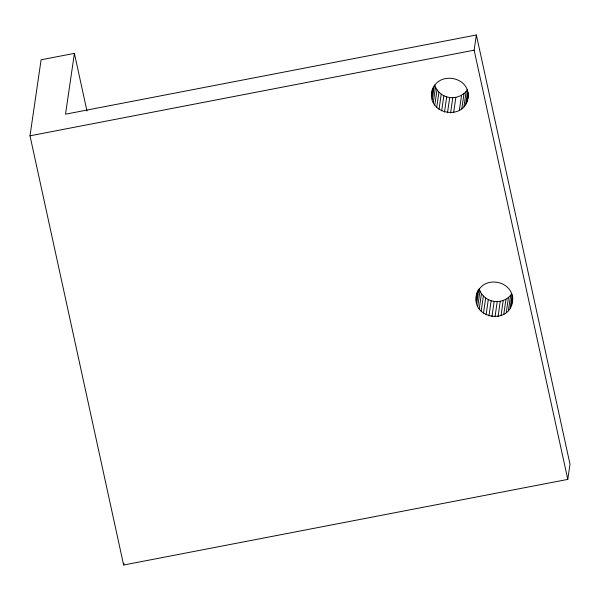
<?xml version="1.0" encoding="UTF-8"?>
<svg xmlns="http://www.w3.org/2000/svg" width="600" height="600" viewBox="0 0 600 600"><rect width="100%" height="100%" fill="white"/><g stroke="black" fill="none" stroke-linecap="round" stroke-linejoin="round"><path stroke-width="0.9" d="M468.285 95.07C467.632 122.31 424.403 115.35 432.45 89.198M512.73 298.95C512.183 326.272 468.84 319.2 476.895 293.077M467.76 98.648L468.3 93.907M512.205 302.528L512.745 297.788M74.4 53.37L65.528 114.188L476.362 34.98L570 464.183L567.78 479.393L123.637 565.02L30 135.817L41.093 59.797L74.4 53.37L86.977 111.03M123.637 565.02L123.907 563.168M431.798 93.675L432.592 88.965M431.783 96.645L433.088 87.698M432.293 99.578L434.377 85.267M433.305 102.39L435.518 87.188L434.76 85.073M434.79 105.007L437.01 89.797L435.518 87.188M436.717 107.34L438.938 92.137L437.01 89.797M439.02 109.343L441.24 94.133L438.938 92.137M441.63 110.933L443.85 95.73L441.24 94.133M444.487 112.08L446.7 96.877L443.85 95.73M447.495 112.755L449.707 97.552C456.45 98.4 463.808 95.445 467.475 89.602M450.57 112.927L452.79 97.718M453.623 112.59L455.842 97.387M459.33 110.475L461.55 95.265M461.812 108.743L464.033 93.54M463.957 106.627L466.17 91.425M465.69 104.198L467.647 90.78M567.78 479.393L474.143 50.182L476.362 34.98M466.972 101.512L468.278 92.565M476.243 297.555L477.037 292.845M476.228 300.517L477.533 291.577M476.775 294.63L478.08 290.062M476.737 303.457L478.822 289.147M477.75 306.27L479.97 291.067L479.205 288.952M479.243 308.88L481.455 293.678L479.97 291.067M481.162 311.22L483.382 296.017L481.455 293.678M483.465 313.215L485.685 298.013L483.382 296.017M486.082 314.812L488.295 299.61L485.685 298.013M488.933 315.96L491.153 300.757L488.295 299.61M491.94 316.635L494.16 301.425C500.685 302.31 507.735 299.595 511.485 294.09M495.015 316.808L497.235 301.597M498.075 316.47L500.287 301.267M501.022 315.645L503.243 300.442M503.775 314.347L505.995 299.145M506.265 312.623L508.478 297.42M508.403 310.507L510.623 295.305M510.135 308.077L512.092 294.66M511.418 305.392L512.722 296.445M432.33 90.758C436.95 71.347 468.847 75.765 468.037 95.692M477.817 291.847C485.01 275.175 513.195 281.062 512.482 299.572M30 135.817L474.143 50.182M446.7 96.877L449.707 97.552M491.153 300.757L494.16 301.425"/></g></svg>
